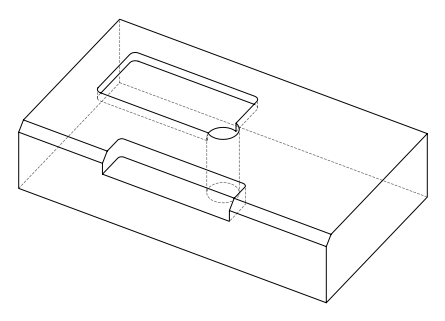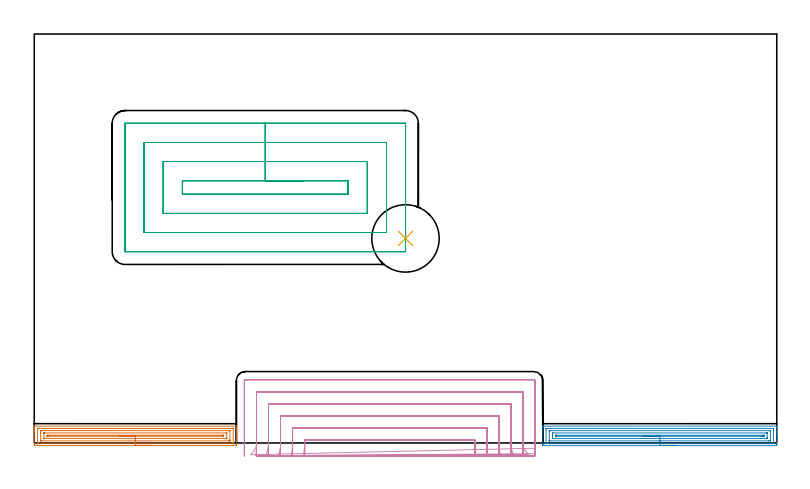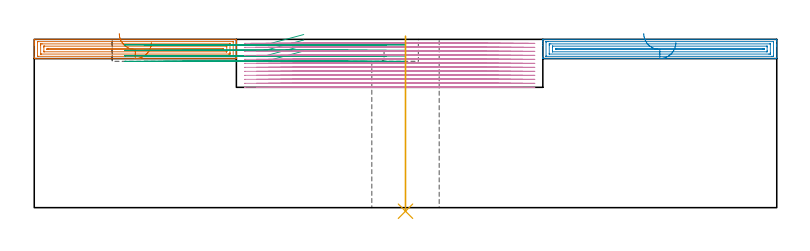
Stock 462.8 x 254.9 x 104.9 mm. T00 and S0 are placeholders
(PLAN: 5 operations, 3 tool changes, 88.2 min)
(1 AREA_MILL | FG_CHAMFER_SURFACE | UGT0205_001 | 5.24 min | 9542 mm3)
(2 AREA_MILL_1 | FG_CHAMFER_SURFACE_1 | UGT0205_001 | 6.03 min | 10968 mm3)
(3 MILL_RECTANGULAR_POCKET | POCKET_RECTANGULAR_STRAIGHT | UGT0201_134 | Follow Part, ap 3.975, ae 75% | 12.44 min | 249976 mm3)
(4 MILL_SLOT | SLOT_PARTIAL_RECTANGULAR | NXT0201_013 | Follow Part, ap 2.5, ae 75% | 64.1 min | 252804 mm3)
(5 INDEXABLE_INSERT_DRILL_THROUGH_HOLE_FROM_SOLID | STEP1HOLE | NXT0302_036 | 0.44 min | 132525 mm3)
(TOOL UGT0205_001 | Chamfer Mill 20 x 3 x 45 deg. | D20 FL50 Z2)
(TOOL UGT0201_134 | Carbide End Mill 15.9 | D15.9 FL30 Z4)
(TOOL NXT0201_013 | ENDMILL 10mm | D10 FL30 Z4)
(TOOL NXT0302_036 | Index. Insert Drill 42mm [880-D4200L50-05] | D42 PA176 FL210 Z2)
(OP 1 AREA_MILL)
G17 G21 G94 G90
T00 M6
G54
G17 G0 G90 X73. Y-1.5 S1061 M3
G43 Z114.9 H0
Z102.9
G94 G1 X72.962 Z102.028 F250.
X72.848 Z101.164
X72.659 Z100.312
X72.397 Z99.48
X72.063 Z98.674
X71.66 Z97.9
X71.192 Z97.164
X70.661 Z96.472
X70.071 Z95.829
X69.428 Z95.24
X68.736 Z94.708
X68. Z94.24
X67.226 Z93.837
X66.42 Z93.503
X65.588 Z93.241
X64.737 Z93.052
X63.872 Z92.938
X63. Z92.9
X0.593
X0.261 Y-1.497 Z92.902
X0.01 Y-1.493 Z92.904
X0.006 Y-1.172 Z93.225
X0. Y-0.592 Z93.805
Y6.682 Z101.076
Y7.267 Z101.664
Y7.554 Z101.951
Y8.139 Z102.536
Y8.427 Z102.823
Y9.002 Z103.401
Y9.299 Z103.699
Y10.172 Z104.571
Y10.284 Z104.683
X0.004 Y10.395 Z104.787
X0.01 Y10.498 Z104.889
X0.147 Y10.5 Z104.9
X125.853
X125.99 Y10.497 Z104.888
X125.995 Y10.453 Z104.845
X125.998 Y10.393 Z104.785
X126. Y10.284 Z104.683
Y9.598 Z103.997
Y9.001 Z103.4
Y8.427 Z102.823
Y8.14 Z102.536
Y7.554 Z101.951
Y7.267 Z101.664
Y6.682 Z101.076
Y-1.172 Z93.225
X125.996 Y-1.469 Z92.928
X125.99 Y-1.492 Z92.905
X125.965 Y-1.499 Z92.899
X125.408 Y-1.5 Z92.9
X63.
Y-0.086 Z94.314
X2.376 Y-0.085 Z94.315
X2.156 Y-0.084 Z94.316
X2.04 Y-0.081 Z94.319
X2.016 Y-0.079 Z94.321
X2.01 Y-0.068 Z94.332
X2.006 Y-0.047 Z94.353
X2.001 Y0.067 Z94.467
X2. Y8.794 Z103.194
X2.002 Y8.917 Z103.317
X2.006 Y9.015 Z103.415
X2.01 Y9.075 Z103.475
X2.04 Y9.079 Z103.479
X2.376 Y9.083 Z103.483
X2.595 Y9.085 Z103.485
X123.624
X123.844 Y9.084 Z103.484
X123.96 Y9.081 Z103.481
X123.984 Y9.079 Z103.479
X123.99 Y9.068 Z103.468
X123.994 Y9.047 Z103.447
X123.999 Y8.933 Z103.333
X124. Y0.206 Z94.606
X123.998 Y0.083 Z94.483
X123.994 Y-0.015 Z94.385
X123.99 Y-0.075 Z94.325
X123.96 Y-0.079 Z94.321
X123.624 Y-0.083 Z94.317
X123.405 Y-0.085 Z94.315
X63. Y-0.086 Z94.314
Y1.328 Z95.728
X4.278 Y1.329 Z95.729
X4.159 Y1.33 Z95.73
X4.04 Y1.333 Z95.733
X4.013 Y1.335 Z95.735
X4.008 Y1.354 Z95.754
X4.003 Y1.394 Z95.794
X4.001 Y1.446 Z95.846
X4. Y6.837 Z101.237
X4.003 Y7.554 Z101.954
X4.006 Y7.632 Z102.032
X4.01 Y7.664 Z102.064
X4.043 Y7.667 Z102.067
X4.159 Y7.669 Z102.069
X4.93 Y7.672 Z102.072
X121.722 Y7.671 Z102.071
X121.841 Y7.67 Z102.07
X121.96 Y7.667 Z102.067
X121.987 Y7.665 Z102.065
X121.992 Y7.646 Z102.046
X121.997 Y7.606 Z102.006
X121.999 Y7.554 Z101.954
X122. Y2.163 Z96.563
X121.997 Y1.446 Z95.846
X121.994 Y1.369 Z95.769
X121.99 Y1.336 Z95.736
X121.957 Y1.333 Z95.733
X121.841 Y1.331 Z95.731
X121.07 Y1.329 Z95.729
X63. Y1.328 Z95.728
Y2.743 Z97.143
X6.4
X6.119 Y2.744 Z97.144
X6.075 Y2.746 Z97.146
X6.031 Y2.749 Z97.149
X6.01 Y2.758 Z97.158
X6. Y3.191 Z97.591
Y5.752 Z100.152
Y5.809 Z100.209
X6.003 Y6.217 Z100.617
X6.006 Y6.241 Z100.641
X6.009 Y6.249 Z100.649
X6.021 Y6.251 Z100.651
X6.1 Y6.255 Z100.655
X6.223 Y6.257 Z100.657
X6.375
X119.6
X119.882 Y6.256 Z100.656
X119.925 Y6.254 Z100.654
X119.969 Y6.251 Z100.651
X119.99 Y6.242 Z100.642
X120. Y5.809 Z100.209
Y3.248 Z97.648
Y3.191 Z97.591
X119.997 Y2.783 Z97.183
X119.994 Y2.759 Z97.159
X119.991 Y2.751 Z97.151
X119.979 Y2.749 Z97.149
X119.9 Y2.745 Z97.145
X119.778 Y2.743 Z97.143
X119.625
X63.
Y4.157 Z98.557
X8.521
X8.195 Y4.161 Z98.561
X8.034 Y4.164 Z98.564
X8.009 Y4.171 Z98.571
X8.006 Y4.198 Z98.598
X8.004 Y4.243 Z98.643
X8.005 Y4.662 Z99.062
X8.013 Y4.836 Z99.236
X8.616 Y4.843 Z99.243
X117.479
X117.805 Y4.839 Z99.239
X117.966 Y4.836 Z99.236
X117.991 Y4.829 Z99.229
X117.994 Y4.802 Z99.202
X117.996 Y4.757 Z99.157
X117.997 Y4.336 Z98.736
X117.991 Y4.199 Z98.599
X117.988 Y4.164 Z98.564
X117.909 Y4.162 Z98.562
X117.734 Y4.159 Z98.559
X117.384 Y4.157 Z98.557
X117.289
X63.
X62.129 Z98.595
X61.264 Z98.709
X60.412 Z98.898
X59.58 Z99.16
X58.774 Z99.494
X58. Z99.897
X57.264 Z100.365
X56.572 Z100.896
X55.929 Z101.486
X55.34 Z102.129
X54.809 Z102.821
X54.34 Z103.557
X53.937 Z104.331
X53.603 Z105.137
X53.341 Z105.969
X53.152 Z106.82
X53.038 Z107.685
X53. Z108.557
G0 Z114.9
M5
M2
(OP 2 AREA_MILL_1)
G17 G21 G94 G90
T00 M6
G54
G17 G0 G90 X399.9 Y-1.5 S1061 M3
G43 Z114.9 H0
Z102.9
G94 G1 X399.862 Z102.028 F250.
X399.748 Z101.164
X399.559 Z100.312
X399.297 Z99.48
X398.963 Z98.674
X398.56 Z97.9
X398.092 Z97.164
X397.56 Z96.472
X396.971 Z95.829
X396.328 Z95.24
X395.636 Z94.708
X394.9 Z94.24
X394.126 Z93.837
X393.32 Z93.503
X392.488 Z93.241
X391.636 Z93.052
X390.772 Z92.938
X389.9 Z92.9
X317.606
X317.273 Y-1.498 Z92.901
X317.01 Y-1.493 Z92.904
X317.004 Y-1.172 Z93.225
X317. Y-0.579 Z93.818
Y6.682 Z101.076
Y8.114 Z102.511
Y9.299 Z103.694
Y9.925 Z104.325
Y10.265 Z104.664
X317.002 Y10.384 Z104.776
X317.01 Y10.498 Z104.888
X317.16 Y10.5 Z104.9
X462.64
X462.79 Y10.497 Z104.888
X462.797 Y10.453 Z104.844
X462.799 Y10.383 Z104.775
X462.8 Y10.265 Z104.664
Y9.925 Z104.324
Y9.299 Z103.694
Y7.241 Z101.639
Y6.682 Z101.076
Y6.089 Z100.484
Y-0.892 Z93.505
X462.797 Y-1.172 Z93.225
X462.79 Y-1.493 Z92.904
X462.527 Y-1.498 Z92.901
X462.194 Y-1.5 Z92.9
X389.9
Y-0.086 Z94.314
X319.172 Y-0.085 Z94.315
X319.046 Y-0.084 Z94.316
X319.016 Y-0.081 Z94.319
X319.01 Y-0.079 Z94.321
X319.005 Y-0.071 Z94.329
X319.002 Y-0.045 Z94.355
X319. Y0.083 Z94.483
X319.001 Y8.808 Z103.208
X319.005 Y8.937 Z103.337
X319.01 Y9.038 Z103.438
X319.021 Y9.079 Z103.479
X319.055 Y9.08 Z103.48
X319.391 Y9.084 Z103.484
X319.61 Y9.085 Z103.485
X320.284 Y9.086 Z103.486
X460.628 Y9.085 Z103.485
X460.753 Y9.084 Z103.484
X460.784 Y9.081 Z103.481
X460.79 Y9.079 Z103.479
X460.794 Y9.071 Z103.471
X460.797 Y9.045 Z103.445
X460.8 Y8.917 Z103.317
X460.799 Y0.192 Z94.592
X460.795 Y0.063 Z94.463
X460.79 Y-0.038 Z94.362
X460.779 Y-0.079 Z94.321
X460.745 Y-0.08 Z94.32
X460.409 Y-0.084 Z94.316
X460.19 Y-0.085 Z94.315
X459.516 Y-0.086 Z94.314
X389.9
Y1.328 Z95.728
X321.176 Y1.329 Z95.729
X321.056 Y1.33 Z95.73
X321.023 Y1.333 Z95.733
X321.01 Y1.335 Z95.735
X321.008 Y1.343 Z95.743
X321.003 Y1.388 Z95.788
X321.001 Y1.446 Z95.846
X321. Y1.618 Z96.018
Y6.854 Z101.254
X321.004 Y7.554 Z101.954
X321.007 Y7.64 Z102.04
X321.01 Y7.658 Z102.058
X321.02 Y7.665 Z102.065
X321.06 Y7.668 Z102.068
X321.176 Y7.67 Z102.07
X321.949 Y7.672 Z102.072
X458.624 Y7.671 Z102.071
X458.744 Y7.67 Z102.07
X458.777 Y7.667 Z102.067
X458.789 Y7.665 Z102.065
X458.792 Y7.657 Z102.057
X458.797 Y7.612 Z102.012
X458.799 Y7.554 Z101.954
X458.8 Y7.382 Z101.782
Y2.146 Z96.546
X458.796 Y1.446 Z95.846
X458.793 Y1.36 Z95.76
X458.791 Y1.342 Z95.742
X458.78 Y1.335 Z95.735
X458.74 Y1.332 Z95.732
X458.624 Y1.33 Z95.73
X457.851 Y1.328 Z95.728
X389.9
Y2.743 Z97.143
X323.129
X323.086 Y2.744 Z97.144
X323.042 Y2.746 Z97.146
X323.013 Y2.749 Z97.149
X323.01 Y2.785 Z97.185
X323. Y3.153 Z97.553
Y3.191 Z97.591
Y5.771 Z100.171
Y5.809 Z100.209
X323.008 Y6.226 Z100.626
X323.01 Y6.247 Z100.647
X323.04 Y6.25 Z100.65
X323.12 Y6.255 Z100.655
X323.242 Y6.257 Z100.657
X456.671
X456.714 Y6.256 Z100.656
X456.758 Y6.254 Z100.654
X456.787 Y6.251 Z100.651
X456.79 Y6.215 Z100.615
X456.8 Y5.847 Z100.247
Y5.809 Z100.209
Y3.229 Z97.629
Y3.191 Z97.591
X456.792 Y2.774 Z97.174
X456.79 Y2.754 Z97.154
X456.76 Y2.75 Z97.15
X456.68 Y2.745 Z97.145
X456.558 Y2.743 Z97.143
X389.9
Y4.157 Z98.557
X325.543
X325.213 Y4.159 Z98.559
X325.049 Y4.162 Z98.562
X325.015 Y4.164 Z98.564
X325.01 Y4.188 Z98.588
X325.007 Y4.237 Z98.637
X325.001 Y4.688 Z99.088
X325.003 Y4.76 Z99.16
X325.007 Y4.812 Z99.212
X325.011 Y4.837 Z99.237
X325.026 Y4.838 Z99.238
X325.207 Y4.841 Z99.241
X325.572 Y4.843 Z99.243
X325.639
X454.257
X454.587 Y4.841 Z99.241
X454.751 Y4.838 Z99.238
X454.785 Y4.836 Z99.236
X454.79 Y4.812 Z99.212
X454.793 Y4.763 Z99.163
X454.799 Y4.312 Z98.712
X454.796 Y4.188 Z98.588
X454.793 Y4.168 Z98.568
X454.79 Y4.164 Z98.564
X454.774 Y4.161 Z98.561
X454.688 Y4.159 Z98.559
X454.512 Y4.157 Z98.557
X454.161
X389.9
X389.028 Z98.595
X388.164 Z98.709
X387.312 Z98.898
X386.48 Z99.16
X385.674 Z99.494
X384.9 Z99.897
X384.164 Z100.365
X383.472 Z100.896
X382.829 Z101.486
X382.24 Z102.129
X381.708 Z102.821
X381.24 Z103.557
X380.837 Z104.331
X380.503 Z105.137
X380.241 Z105.969
X380.052 Z106.82
X379.938 Z107.685
X379.9 Z108.557
G0 Z114.9
M5
M2
(OP 3 MILL_RECTANGULAR_POCKET)
G17 G21 G94 G90
T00 M6
G54
G17 G0 G90 X167.978 Y163.475 S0 M3
G43 Z114.9 H0
Z107.9
G94 G1 X144. Z101.475 F250.
X92.325 F500.
Y155.025
X195.675
Y163.475
X144.
Y175.4
X80.4
Y143.1
X207.6
Y175.4
X144.
Y187.325
X68.475
Y131.175
X219.525
Y187.325
X144.
Y199.25
X56.6
X56.57 Y199.252
X56.548 Y199.23
X56.55 Y199.2
Y119.3
X56.548 Y119.27
X56.57 Y119.248
X56.6 Y119.25
X231.45
Y199.2
X231.452 Y199.23
X231.43 Y199.252
X231.4 Y199.25
X144.
X143.
G0 X167.978 Y163.475 Z104.475
G1 X144. Z98.05 F250.
X92.325 F500.
Y155.025
X195.675
Y163.475
X144.
Y175.4
X80.4
Y143.1
X207.6
Y175.4
X144.
Y187.325
X68.475
Y131.175
X219.525
Y187.325
X144.
Y199.25
X56.6
X56.57 Y199.252
X56.548 Y199.23
X56.55 Y199.2
Y119.3
X56.548 Y119.27
X56.57 Y119.248
X56.6 Y119.25
X231.45
Y199.2
X231.452 Y199.23
X231.43 Y199.252
X231.4 Y199.25
X144.
X143.
G0 X167.978 Y163.475 Z101.05
G1 X144. Z94.625 F250.
X92.325 F500.
Y155.025
X195.675
Y163.475
X144.
Y175.4
X80.4
Y143.1
X207.6
Y175.4
X144.
Y187.325
X68.475
Y131.175
X219.525
Y187.325
X144.
Y199.25
X56.6
X56.57 Y199.252
X56.548 Y199.23
X56.55 Y199.2
Y119.3
X56.548 Y119.27
X56.57 Y119.248
X56.6 Y119.25
X231.45
Y199.2
X231.452 Y199.23
X231.43 Y199.252
X231.4 Y199.25
X144.
X143.
G0 X167.978 Y163.475 Z97.625
G1 X144. Z91.2 F250.
X92.325 F500.
Y155.025
X195.675
Y163.475
X144.
Y175.4
X80.4
Y143.1
X207.6
Y175.4
X144.
Y187.325
X68.475
Y131.175
X219.525
Y187.325
X144.
Y199.25
X56.6
X56.57 Y199.252
X56.548 Y199.23
X56.55 Y199.2
Y119.3
X56.548 Y119.27
X56.57 Y119.248
X56.6 Y119.25
X231.45
Y199.2
X231.452 Y199.23
X231.43 Y199.252
X231.4 Y199.25
X144.
X143.
G0 Z114.9
M5
M2
(OP 4 MILL_SLOT)
G17 G21 G94 G90
T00 M6
G54
G17 G0 G90 X275.177 Y-7.976 S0 M3
G43 Z114.9 H0
Z102.408
G94 G1 X274.799 Y-5. F250.
G2 X274.5 Y-0.273 R37.5 F500.
G1 Y2.
X168.5
Y-0.298
G2 X168.204 Y-5. R37.5
G1 X167.828 Y-7.976 F250.
X282.847 Y-7.963
X282.375 Y-5.
G2 X282. Y-0.273 R30. F500.
G1 Y9.5
X161.
Y-0.298
G2 X160.629 Y-5. R30.
G1 X160.159 Y-7.963 F250.
X290.632 Y-7.933
X290.002 Y-5.
G2 X289.5 Y-0.273 R22.5 F500.
G1 Y17.
X153.5
Y-0.298
G2 X153.003 Y-5. R22.5
G1 X152.376 Y-7.934 F250.
X298.709 Y-7.847
X297.764 Y-5.
G2 X297. Y-0.273 R15. F500.
G1 Y24.5
X146.
Y-0.298
G2 X145.244 Y-5. R15.
G1 X144.304 Y-7.849 F250.
X308.067 Y-7.329
X306.177 Y-5.
G2 X304.5 Y-0.273 R7.5 F500.
G1 Y32.
X138.5
Y-0.298
G2 X136.843 Y-5. R7.5
G1 X134.963 Y-7.337 F250.
X312. Y-3.273 F500.
Y-0.273 F250.
Y38.9 F500.
G3 X311.4 Y39.5 R0.6
G1 X131.6
G3 X131. Y38.9 R0.6
G1 Y-0.298
Y-3.298 F250.
G0 Z114.9
X274.629 Y-7.998
Z99.917
G1 X274.523 Y-5.
G2 X274.5 Y-3.68 R37.5 F500.
G1 Y2.
X168.5
Y-3.66
G2 X168.476 Y-5. R37.5
G1 X168.369 Y-7.998 F250.
X282.161 Y-7.997
X282.029 Y-5.
G2 X282. Y-3.68 R30. F500.
G1 Y9.5
X161.
Y-3.66
G2 X160.97 Y-5. R30.
G1 X160.836 Y-7.997 F250.
X289.715 Y-7.995
X289.539 Y-5.
G2 X289.5 Y-3.68 R22.5 F500.
G1 Y17.
X153.5
Y-3.66
G2 X153.46 Y-5. R22.5
G1 X153.281 Y-7.995 F250.
X297.322 Y-7.988
X297.058 Y-5.
G2 X297. Y-3.68 R15. F500.
G1 Y24.5
X146.
Y-3.66
G2 X145.94 Y-5. R15.
G1 X145.672 Y-7.988 F250.
X305.145 Y-7.953
X304.617 Y-5.
G2 X304.5 Y-3.68 R7.5 F500.
G1 Y32.
X138.5
Y-3.66
G2 X138.379 Y-5. R7.5
G1 X137.843 Y-7.952 F250.
X312. Y-6.68
Y-3.68
Y38.9 F500.
G3 X311.4 Y39.5 R0.6
G1 X131.6
G3 X131. Y38.9 R0.6
G1 Y-3.66
Y-6.66 F250.
G0 X274.506 Y-8. Z97.425
G1 X274.5 Y-5.
Y-4.932 F500.
Y2.
X168.5
Y-4.922
Y-5.
X168.494 Y-8. F250.
X282.007
X282. Y-5.
Y-4.932 F500.
Y9.5
X161.
Y-4.922
Y-5.
X160.992 Y-8. F250.
X289.509
X289.5 Y-5.
Y-4.932 F500.
Y17.
X153.5
Y-4.922
Y-5.
X153.489 Y-8. F250.
X297.014
X297. Y-5.
Y-4.932 F500.
Y24.5
X146.
Y-4.922
Y-5.
X145.984 Y-8. F250.
X304.528
X304.5 Y-5.
Y-4.932 F500.
Y32.
X138.5
Y-4.922
Y-5.
X138.468 Y-8. F250.
X312. Y-7.932
Y-4.932
Y38.9 F500.
G3 X311.4 Y39.5 R0.6
G1 X131.6
G3 X131. Y38.9 R0.6
G1 Y-4.922
Y-7.922 F250.
G0 X274.5 Y-8. Z94.933
G1 Y-5.
Y2. F500.
X168.5
Y-5.
Y-8. F250.
X282.
Y-5.
Y9.5 F500.
X161.
Y-5.
Y-8. F250.
X289.5
Y-5.
Y17. F500.
X153.5
Y-5.
Y-8. F250.
X297.
Y-5.
Y24.5 F500.
X146.
Y-5.
Y-8. F250.
X304.5
Y-5.
Y32. F500.
X138.5
Y-5.
Y-8. F250.
X312.
Y-5.
Y38.9 F500.
G3 X311.4 Y39.5 R0.6
G1 X131.6
G3 X131. Y38.9 R0.6
G1 Y-5.
Y-8. F250.
G0 X274.5 Z92.442
G1 Y-5.
Y2. F500.
X168.5
Y-5.
Y-8. F250.
X282.
Y-5.
Y9.5 F500.
X161.
Y-5.
Y-8. F250.
X289.5
Y-5.
Y17. F500.
X153.5
Y-5.
Y-8. F250.
X297.
Y-5.
Y24.5 F500.
X146.
Y-5.
Y-8. F250.
X304.5
Y-5.
Y32. F500.
X138.5
Y-5.
Y-8. F250.
X312.
Y-5.
Y38.9 F500.
G3 X311.4 Y39.5 R0.6
G1 X131.6
G3 X131. Y38.9 R0.6
G1 Y-5.
Y-8. F250.
G0 X274.5 Z89.95
G1 Y-5.
Y2. F500.
X168.5
Y-5.
Y-8. F250.
X282.
Y-5.
Y9.5 F500.
X161.
Y-5.
Y-8. F250.
X289.5
Y-5.
Y17. F500.
X153.5
Y-5.
Y-8. F250.
X297.
Y-5.
Y24.5 F500.
X146.
Y-5.
Y-8. F250.
X304.5
Y-5.
Y32. F500.
X138.5
Y-5.
Y-8. F250.
X312.
Y-5.
Y38.9 F500.
G3 X311.4 Y39.5 R0.6
G1 X131.6
G3 X131. Y38.9 R0.6
G1 Y-5.
Y-8. F250.
G0 X274.5 Z87.458
G1 Y-5.
Y2. F500.
X168.5
Y-5.
Y-8. F250.
X282.
Y-5.
Y9.5 F500.
X161.
Y-5.
Y-8. F250.
X289.5
Y-5.
Y17. F500.
X153.5
Y-5.
Y-8. F250.
X297.
Y-5.
Y24.5 F500.
X146.
Y-5.
Y-8. F250.
X304.5
Y-5.
Y32. F500.
X138.5
Y-5.
Y-8. F250.
X312.
Y-5.
Y38.9 F500.
G3 X311.4 Y39.5 R0.6
G1 X131.6
G3 X131. Y38.9 R0.6
G1 Y-5.
Y-8. F250.
G0 X274.5 Z84.967
G1 Y-5.
Y2. F500.
X168.5
Y-5.
Y-8. F250.
X282.
Y-5.
Y9.5 F500.
X161.
Y-5.
Y-8. F250.
X289.5
Y-5.
Y17. F500.
X153.5
Y-5.
Y-8. F250.
X297.
Y-5.
Y24.5 F500.
X146.
Y-5.
Y-8. F250.
X304.5
Y-5.
Y32. F500.
X138.5
Y-5.
Y-8. F250.
X312.
Y-5.
Y38.9 F500.
G3 X311.4 Y39.5 R0.6
G1 X131.6
G3 X131. Y38.9 R0.6
G1 Y-5.
Y-8. F250.
G0 X274.5 Z82.475
G1 Y-5.
Y2. F500.
X168.5
Y-5.
Y-8. F250.
X282.
Y-5.
Y9.5 F500.
X161.
Y-5.
Y-8. F250.
X289.5
Y-5.
Y17. F500.
X153.5
Y-5.
Y-8. F250.
X297.
Y-5.
Y24.5 F500.
X146.
Y-5.
Y-8. F250.
X304.5
Y-5.
Y32. F500.
X138.5
Y-5.
Y-8. F250.
X312.
Y-5.
Y38.9 F500.
G3 X311.4 Y39.5 R0.6
G1 X131.6
G3 X131. Y38.9 R0.6
G1 Y-5.
Y-8. F250.
G0 X274.5 Z79.983
G1 Y-5.
Y2. F500.
X168.5
Y-5.
Y-8. F250.
X282.
Y-5.
Y9.5 F500.
X161.
Y-5.
Y-8. F250.
X289.5
Y-5.
Y17. F500.
X153.5
Y-5.
Y-8. F250.
X297.
Y-5.
Y24.5 F500.
X146.
Y-5.
Y-8. F250.
X304.5
Y-5.
Y32. F500.
X138.5
Y-5.
Y-8. F250.
X312.
Y-5.
Y38.9 F500.
G3 X311.4 Y39.5 R0.6
G1 X131.6
G3 X131. Y38.9 R0.6
G1 Y-5.
Y-8. F250.
G0 X274.5 Z77.492
G1 Y-5.
Y2. F500.
X168.5
Y-5.
Y-8. F250.
X282.
Y-5.
Y9.5 F500.
X161.
Y-5.
Y-8. F250.
X289.5
Y-5.
Y17. F500.
X153.5
Y-5.
Y-8. F250.
X297.
Y-5.
Y24.5 F500.
X146.
Y-5.
Y-8. F250.
X304.5
Y-5.
Y32. F500.
X138.5
Y-5.
Y-8. F250.
X312.
Y-5.
Y38.9 F500.
G3 X311.4 Y39.5 R0.6
G1 X131.6
G3 X131. Y38.9 R0.6
G1 Y-5.
Y-8. F250.
G0 X274.5 Z75.
G1 Y-5.
Y2. F500.
X168.5
Y-5.
Y-8. F250.
X282.
Y-5.
Y9.5 F500.
X161.
Y-5.
Y-8. F250.
X289.5
Y-5.
Y17. F500.
X153.5
Y-5.
Y-8. F250.
X297.
Y-5.
Y24.5 F500.
X146.
Y-5.
Y-8. F250.
X304.5
Y-5.
Y32. F500.
X138.5
Y-5.
Y-8. F250.
X312.
Y-5.
Y38.9 F500.
G3 X311.4 Y39.5 R0.6
G1 X131.6
G3 X131. Y38.9 R0.6
G1 Y-5.
Y-8. F250.
G0 Z114.9
M5
M2
(OP 5 INDEXABLE_INSERT_DRILL_THROUGH_HOLE_FROM_SOLID)
G17 G21 G94 G90
T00 M6
G54
G17 G0 G90 X231.4 Y127.5 S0 M3
G43 Z114.9 H1
G94 G81 G98 Z-2.233 F250. R106.9
G80
M5
M2
